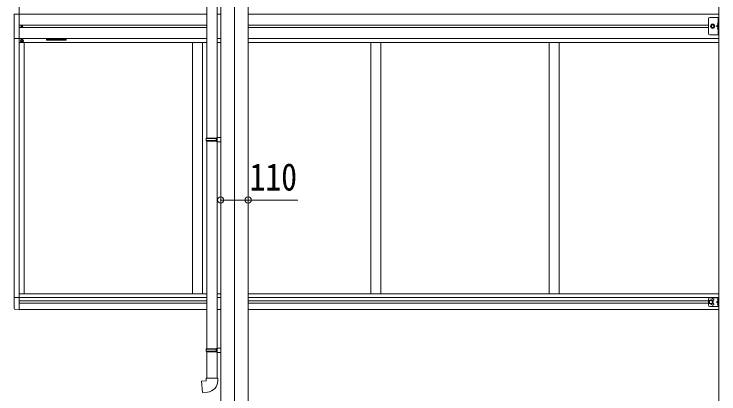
# Model space of a CAD drawing. Units: millimetres at full size; details may follow other scales. Extents: x -6988 to 7066, y -4877 to 4823.
# Drawn here: x -287 to 2542, y -1097 to 427 of the extents above; entities that cross this region are included whole.
import ezdxf
from ezdxf.enums import TextEntityAlignment as Align

# ---------------------------------------------------------------- set-up
doc = ezdxf.new("R2010")
doc.units = ezdxf.units.MM
doc.header["$LTSCALE"] = 25
doc.header["$PDMODE"] = 32
doc.header["$PDSIZE"] = 25
for name, color, linetype, lineweight in [('0-1_本体', 4, 'Continuous', 9), ('0-2_部品', 7, 'Continuous', 9), ('0-8_PARTS2', 2, 'Continuous', 9), ('0-A_寸法', 6, 'Continuous', 9), ('1-1_GLASS', 4, 'Continuous', 9), ('1-2_GLASS_SEAL', 7, 'Continuous', 9)]:
    doc.layers.add(name, color=color, linetype=linetype, lineweight=lineweight)
doc.styles.add('ＭＳ ゴシック', font='')
doc.styles.get('ＭＳ ゴシック').set_extended_font_data('MS Gothic')

msp = doc.modelspace()

# ---------------------------------------------------------------- linework, layer by layer
at = {"layer": '0-1_本体'}
for p, q in [((542.34, 1193.47), (542.34, -1686.52)), ((652.34, 1193.47), (652.34, -1686.52)), ((2542.34, 1193.47), (2542.34, -1686.52))]:
    msp.add_line(p, q, dxfattribs=at)
at = {"layer": '0-2_部品'}
for p, q in [((486.34, 873.56), (486.34, -70.62)), ((528.34, 871), (528.34, -68.07)), ((484.34, -72.62), (485.34, -70.62)), ((484.34, -72.62), (528.34, -72.62)), ((484.34, -72.62), (484.34, -80.62)), ((484.34, -80.62), (528.34, -80.62)), ((484.34, -80.62), (485.34, -82.62)), ((485.34, -70.62), (528.34, -70.62)), ((485.34, -82.62), (528.34, -82.62)), ((486.34, -82.62), (486.34, -915.78)), ((523.86, -72.62), (523.43, -70.62)), ((526.34, -68.12), (542.34, -67.65)), ((526.34, -70.12), (526.34, -68.12)), ((526.34, -70.12), (528.34, -70.12)), ((526.34, -85.12), (526.34, -83.12)), ((542.34, -67.65), (542.34, -85.59)), ((526.34, -85.12), (542.34, -85.59)), ((528.34, -85.18), (528.34, -913.23)), ((484.34, -917.78), (485.34, -915.78)), ((484.34, -917.78), (528.34, -917.78)), ((484.34, -917.78), (484.34, -925.78)), ((484.34, -925.78), (528.34, -925.78)), ((484.34, -925.78), (485.34, -927.78)), ((485.34, -915.78), (528.34, -915.78)), ((485.34, -927.78), (528.34, -927.78)), ((486.34, -927.78), (486.34, -1033.92)), ((523.86, -917.78), (523.43, -915.78)), ((526.34, -913.28), (542.34, -912.81)), ((526.34, -915.28), (526.34, -913.28)), ((526.34, -915.28), (528.34, -915.28)), ((526.34, -930.28), (526.34, -928.28)), ((526.34, -930.28), (542.34, -930.75)), ((528.34, -930.34), (528.34, -1033.92)), ((542.34, -912.81), (542.34, -930.75)), ((484.34, -1033.92), (530.34, -1033.92)), ((484.34, -1043.92), (484.34, -1033.92)), ((530.34, -1033.92), (530.34, -1044.84))]:
    msp.add_line(p, q, dxfattribs=at)
for points in [[(523.86, -72.62), (523.86, -80.62), (523.43, -82.62)], [(526.34, -83.12), (528.34, -83.12), (528.34, -70.12)], [(523.86, -917.78), (523.86, -925.78), (523.43, -927.78)], [(526.34, -928.28), (528.34, -928.28), (528.34, -915.28)], [(489.26, -1089.67), (468.42, -1091.49), (464.41, -1045.67), (484.34, -1043.92)]]:
    msp.add_lwpolyline(points, dxfattribs=at)
msp.add_arc((485.34, -1044.84), 45, 275, 0, dxfattribs=at)
at = {"layer": '0-8_PARTS2'}
msp.add_line((597.34, 1159.61), (597.34, -1786.52), dxfattribs=at)
at = {"layer": '0-A_寸法'}
for p, q in [((542.34, -319.22), (652.34, -319.22)), ((652.34, -319.22), (852.34, -319.22))]:
    msp.add_line(p, q, dxfattribs=at)
for p in [(542.34, -319.22), (652.34, -319.22)]:
    msp.add_point(p, dxfattribs=at)
at = {"layer": '1-1_GLASS'}
for p, q in [((-266.66, 1114.89), (-266.66, 377.69)), ((-266.66, 426.69), (486.34, 426.69)), ((528.34, 426.69), (542.34, 426.69)), ((652.34, 426.69), (2542.34, 426.69)), ((486.34, 382.19), (-266.66, 382.19)), ((-266.66, 377.69), (-266.66, -759.31)), ((-266.66, 373.19), (486.34, 373.19)), ((652.34, 382.19), (2500.34, 382.19)), ((2500.34, 373.19), (652.34, 373.19)), ((-286.66, 328.49), (-286.66, -710.11)), ((-266.66, 328.69), (486.34, 328.69)), ((486.34, 313.19), (-266.66, 313.19)), ((-246.66, 313.19), (-246.66, -694.81)), ((-78.66, 321.69), (-78.66, 326.69)), ((429.34, 313.19), (429.34, -694.81)), ((469.34, 313.19), (469.34, -694.81)), ((528.34, 328.69), (542.34, 328.69)), ((542.34, 313.19), (528.34, 313.19)), ((652.34, 328.69), (2542.34, 328.69)), ((652.34, 313.19), (2542.34, 313.19)), ((1145.34, 313.19), (1145.34, -694.81)), ((1185.34, 313.19), (1185.34, -694.81)), ((1861.34, 313.19), (1861.34, -694.81)), ((1901.34, 313.19), (1901.34, -694.81)), ((-266.66, -694.81), (486.34, -694.81)), ((528.34, -694.81), (542.34, -694.81)), ((652.34, -694.81), (2542.34, -694.81)), ((-266.66, -710.31), (486.34, -710.31)), ((-266.66, -723.81), (484.34, -723.81)), ((-266.66, -732.81), (486.34, -732.81)), ((528.34, -710.31), (542.34, -710.31)), ((652.34, -710.31), (2542.34, -710.31)), ((652.34, -723.81), (2500.34, -723.81)), ((652.34, -732.81), (2500.34, -732.81)), ((-266.66, -758.81), (486.34, -758.81)), ((528.34, -758.81), (542.34, -758.81)), ((652.34, -758.81), (2542.34, -758.81))]:
    msp.add_line(p, q, dxfattribs=at)
msp.add_lwpolyline([(-78.66, 326.69), (-156.66, 326.69), (-156.66, 321.69), (-78.66, 321.69)], dxfattribs=at)
at = {"layer": '1-2_GLASS_SEAL'}
for p, q in [((2500.34, 348.19), (2500.34, 408.19)), ((2505.34, 413.19), (2542.34, 413.19)), ((2539.84, 413.19), (2539.84, 343.19)), ((-257.89, 378.1), (-258.71, 378.1)), ((-255.43, 377.28), (-254.61, 377.28)), ((2539.84, 383.19), (2532.84, 378.19)), ((2539.84, 378.19), (2532.84, 378.19)), ((2539.84, 373.19), (2532.84, 378.19)), ((2539.34, 391.19), (2538.53, 391.05)), ((2539.34, 383.19), (2538.53, 383.33)), ((2539.34, 373.19), (2538.53, 373.05)), ((2539.34, 383.19), (2539.84, 383.28)), ((2539.34, 365.19), (2538.53, 365.33)), ((2539.34, 365.19), (2539.84, 365.28)), ((-257.16, 320.19), (-258.16, 320.19)), ((-254.16, 319.19), (-253.16, 319.19)), ((-266.66, -710.11), (-287.16, -710.11)), ((-287.16, -753.02), (-287.16, -710.11)), ((2500.34, -715.81), (2500.34, -740.81)), ((2505.34, -710.81), (2542.34, -710.81)), ((2539.84, -728.31), (2532.84, -728.31)), ((2539.34, -715.31), (2538.53, -715.45)), ((2539.34, -723.31), (2538.53, -723.17)), ((2539.34, -733.31), (2538.53, -733.45)), ((2539.34, -723.31), (2539.84, -723.22)), ((2539.84, -710.81), (2539.84, -745.81)), ((2542.34, -710.81), (2542.34, -745.81)), ((-266.66, -759.31), (-281.95, -758.51)), ((2505.34, -745.81), (2542.34, -745.81)), ((2539.34, -741.31), (2538.53, -741.17)), ((2539.34, -741.31), (2539.84, -741.22))]:
    msp.add_line(p, q, dxfattribs=at)
for points in [[(-266.66, 426.69), (-287.36, 426.69), (-287.36, 328.69), (-266.66, 328.69)], [(2505.34, 343.19), (2542.34, 343.19), (2542.34, 413.19)], [(-258.71, 378.1), (-258.71, 377.28), (-257.89, 377.28)], [(-256.25, 378.92), (-256.25, 379.74), (-257.07, 379.74), (-257.07, 378.92)], [(-257.07, 376.46), (-257.07, 375.64), (-256.25, 375.64), (-256.25, 376.46)], [(-254.61, 377.28), (-254.61, 378.1), (-255.43, 378.1)], [(2540.22, 387.19), (2539.59, 388.38), (2537.36, 389.49)], [(2540.22, 387.19), (2539.59, 386), (2537.36, 384.89)], [(2540.22, 369.19), (2539.59, 370.38), (2537.36, 371.49)], [(2540.22, 369.19), (2539.59, 368), (2537.36, 366.89)], [(2539.34, 383.19), (2539.34, 391.19), (2539.84, 391.1), (2539.84, 383.28)], [(2539.34, 365.19), (2539.34, 373.19), (2539.84, 373.1), (2539.84, 365.28)], [(-258.16, 320.19), (-258.16, 319.19), (-257.16, 319.19)], [(-255.16, 321.19), (-255.16, 322.19), (-256.16, 322.19), (-256.16, 321.19)], [(-256.16, 318.19), (-256.16, 317.19), (-255.16, 317.19), (-255.16, 318.19)], [(-253.16, 319.19), (-253.16, 320.19), (-254.16, 320.19)], [(2539.84, -723.31), (2532.84, -728.31), (2539.84, -733.31)], [(2540.22, -719.31), (2539.59, -718.12), (2537.36, -717.01)], [(2540.22, -719.31), (2539.59, -720.5), (2537.36, -721.61)], [(2540.22, -737.31), (2539.59, -736.12), (2537.36, -735.01)], [(2539.34, -723.31), (2539.34, -715.31), (2539.84, -715.4), (2539.84, -723.22)], [(2539.34, -741.31), (2539.34, -733.31), (2539.84, -733.4), (2539.84, -741.22)], [(2540.22, -737.31), (2539.59, -738.5), (2537.36, -739.61)]]:
    msp.add_lwpolyline(points, dxfattribs=at)
for points in [[(2524.84, 378.19), (2521.09, 371.69), (2513.58, 371.69), (2509.83, 378.19), (2513.58, 384.69), (2521.09, 384.69)], [(2510.34, -735.81), (2516.84, -732.06), (2516.84, -724.56), (2510.34, -720.8), (2503.84, -724.56), (2503.84, -732.06)]]:
    msp.add_lwpolyline(points, close=True, dxfattribs=at)
for centre, radius in [((-256.66, 377.69), 3.75), ((2517.34, 378.19), 8.5), ((2517.34, 378.19), 7.5), ((2517.34, 378.19), 6.5), ((2517.34, 378.19), 5.5), ((-255.66, 319.69), 5.9), ((2510.34, -728.31), 8.5), ((2510.34, -728.31), 7.5), ((2510.34, -728.31), 6.5)]:
    msp.add_circle(centre, radius, dxfattribs=at)
for centre, radius, start, end in [((2505.34, 408.19), 5, 90, 180), ((-257.89, 378.92), 0.82, 270, 0), ((-257.89, 376.46), 0.82, 0, 90), ((-255.43, 378.92), 0.82, 180, 270), ((-255.43, 376.46), 0.82, 90, 180), ((2543.44, 387.19), 6.5, 147.94412, 212.05588), ((2543.44, 369.19), 6.5, 147.94412, 212.05588), ((2538.69, 390.16), 0.9, 100, 147.94412), ((2538.69, 384.22), 0.9, 212.05588, 260), ((2538.69, 372.16), 0.9, 100, 147.94412), ((2505.34, 348.19), 5, 180, 270), ((2538.69, 366.22), 0.9, 212.05588, 260), ((-257.16, 321.19), 1, 270, 0), ((-257.16, 318.19), 1, 0, 90), ((-254.16, 321.19), 1, 180, 270), ((-254.16, 318.19), 1, 90, 180), ((2505.34, -715.81), 5, 90, 180), ((2517.34, -719.81), 4.25, 274.76077, 186.29431), ((2517.34, -736.81), 4.25, 173.70569, 85.23923), ((2543.44, -719.31), 6.5, 147.94412, 212.05588), ((2543.44, -737.31), 6.5, 147.94412, 212.05588), ((2538.69, -716.34), 0.9, 100, 147.94412), ((2538.69, -722.28), 0.9, 212.05588, 260), ((2538.69, -734.34), 0.9, 100, 147.94412), ((-281.66, -753.02), 5.5, 180, 267), ((2505.34, -740.81), 5, 180, 270), ((2538.69, -740.28), 0.9, 212.05588, 260)]:
    msp.add_arc(centre, radius, start, end, dxfattribs=at)

# ---------------------------------------------------------------- texts
at = {"layer": '0-A_寸法', "color": 7, "style": 'ＭＳ ゴシック', "width": 0.85}
msp.add_text('110', height=110, dxfattribs=at).set_placement((657.84, -314.22), align=Align.BOTTOM_LEFT)

doc.saveas('drawing.dxf')
